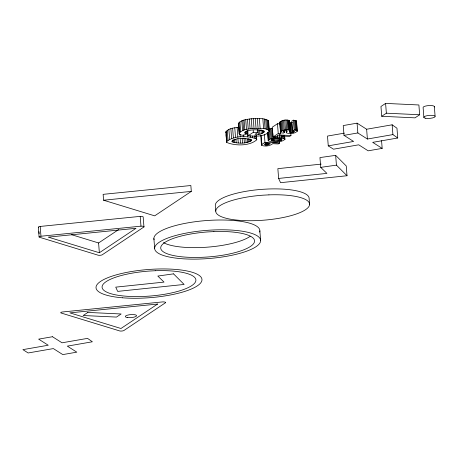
<?xml version="1.0" encoding="UTF-8"?>
<svg xmlns="http://www.w3.org/2000/svg" width="458" height="458" viewBox="0 0 458 458"><rect width="100%" height="100%" fill="white"/><g stroke="black" fill="none" stroke-linecap="round" stroke-linejoin="round"><path stroke-width="0.69" d="M297.271 131.263L296.544 121.158L295.937 120.649L293.401 120.173L291.826 121.026L292.593 130.816L294.173 129.963L296.71 130.438L297.271 131.263C294.586 133.81 290.097 134.074 286.697 133.032L286.359 130.209M296.503 121.473L296.544 121.158M284.636 130.868L284.75 132.27L283.284 133.152L281.086 132.774L280.531 132.299L279.809 122.206C282.254 119.962 286.674 119.257 289.611 120.78L289.399 121.662M280.531 132.299L279.809 122.206M247.738 130.135L248.173 135.728C254.934 136.255 264.501 137.24 269.396 131.303L268.588 120.998C263.911 117.357 256.886 118.771 251.259 118.754C246.873 119.486 240.874 119.63 238.309 123.78L239.299 134.062L240.731 134.858L243.398 135.396L246.765 133.856L246.547 131.057M239.076 133.564C242.185 128.967 248.997 129.047 254.03 128.395C259.022 128.601 265.302 127.398 269.356 130.782L269.396 131.303M289.611 120.78L290.424 130.816C288.065 133.65 293.36 132.86 294.345 131.538L292.593 130.816M251.276 140.732L251.299 139.89C245.385 137.95 236.895 137.223 231.777 141.259L231.92 141.665C237.879 143.692 245.643 143.927 251.276 140.732L251.167 139.335M257.568 129.7L257.785 132.494L255.043 134.326C258.083 134.629 262.205 134.343 264.237 131.767L264.083 131.349C258.1 129.299 250.051 128.887 244.572 132.522L244.641 133.083L246.765 133.856M286.525 132.305L287.143 131.165L286.399 130.679L284.487 131.022L283.468 131.692L284.75 132.27M256.428 135.597L256.761 139.787C249.604 146.194 235.143 145.982 226.716 142.438L225.8 131.944C228.708 128.022 234.427 127.885 238.887 127.244M226.567 141.734C233.763 135.339 248.196 135.516 256.623 139.077L256.761 139.787M284.962 139.346L284.887 138.951C279.872 136.959 272.476 136.833 268.159 140.429L268.239 140.824C273.249 142.799 280.657 142.953 284.962 139.346L284.607 135.453M280.582 131.996C283.027 129.757 287.447 129.047 290.378 130.57L290.424 130.816M279.655 143.062L264.97 142.375L261.879 144.476L261.466 145.243C265.033 146.772 269.693 146.091 272.785 143.692L278.321 143.955L279.655 143.062L279.489 140.967M281.607 140.131L281.922 139.404C278.63 138.322 273.907 137.915 271.062 140.165L271.136 140.388C274.376 141.568 278.395 141.476 281.607 140.131L281.498 138.728M248.173 135.728L253.337 132.288L257.785 132.494M71.351 234.628L98.59 242.963L118.685 229.555M279.964 123.837L277.479 123.723L272.229 127.221L273.002 137.016L275.487 137.131L277.439 135.826L289.645 136.398L290.979 135.511L290.813 133.41M99.363 252.747L136.003 228.302L48.285 237.13L99.363 252.747L98.59 242.963M191.307 191.392L154.672 215.844L103.594 200.22L103.13 194.347L190.849 185.519L191.307 191.392L103.594 200.22M273.002 137.016L278.246 133.513L280.731 133.627L280.622 132.23M280.731 133.627L278.773 134.938L290.979 135.511M143.955 226.962L102.34 254.728A2.553 0.676 -4.5 0 1 100.955 255.186L100.485 255.255A2.553 0.676 -4.5 0 1 97.68 255.06L39.44 237.244A2.221 0.59 -4.5 0 1 40.968 236.225L140.978 226.16A3.389 0.899 -4.5 0 1 142.627 226.218L142.97 226.269A3.389 0.899 -4.5 0 1 143.955 226.962L143.182 217.172A3.389 0.899 -4.5 0 0 142.198 216.479L141.86 216.428A3.389 0.899 -4.5 0 0 140.211 216.376L40.195 226.441A2.221 0.59 -4.5 0 0 38.672 227.46M385.596 103.405L380.953 106.502L381.726 116.286L415.017 117.849L419.66 114.752L418.887 104.968L385.596 103.405L386.363 113.189L381.726 116.286M268.846 144.499L270.289 143.577L266.121 143.383L264.552 144.665L265.846 145.049L268.274 144.757L268.846 144.499L268.731 143.102M273.151 138.098L272.378 128.303L269.104 129.236L269.876 139.026M290.647 132.677L289.88 122.887L292.485 122.486M381.566 140.698L382.172 148.386L372.686 142.352L397.727 138.001L396.96 128.217L392.14 124.805L366.629 129.236L357.074 123.162L343.231 125.566L344.004 135.35L353.593 141.453L328.26 145.856L327.493 136.066L344.382 133.135M344.004 135.35L357.847 132.946L367.396 139.026L392.912 134.595L397.727 138.001M382.172 148.386L368.163 150.819L358.723 144.814L333.504 149.194L328.26 145.856M278.63 178.437L280.559 182.685L347.015 175.74L346.242 165.951L335.657 155.354L319.953 157.575L320.72 167.365L326.909 173.393L278.63 178.437L277.857 168.653L321.173 164.124M320.72 167.365L336.43 165.143L347.015 175.74M386.363 113.189L419.66 114.752M225.8 131.944L225.943 132.654M434.327 106.451L435.1 116.235M423.89 117.511L423.123 107.722A5.685 1.511 -4.5 0 1 428.865 105.563A5.685 1.511 -4.5 0 1 434.281 106.977M392.14 124.805L392.912 134.595M366.629 129.236L367.396 139.026M357.074 123.162L357.847 132.946M335.657 155.354L336.43 165.143M309.579 204.342L309.121 198.469A47.048 12.492 -4.5 0 0 268.457 188.994L262.337 189.326A47.048 12.492 -4.5 0 0 215.3 205.264L215.758 211.138M296.355 120.883L297.122 130.673M296.555 126.024L296.67 127.427M295.937 120.649L296.71 130.438M295.307 120.448L296.08 130.244M294.46 120.294L295.233 130.083M293.401 120.173L294.173 129.963M293.859 130.513L293.967 131.91M293.143 130.879L293.252 132.276M291.62 122.738L292.393 132.528M290.721 122.87L291.488 132.66M289.45 120.591L290.223 130.381M289.708 126.339L289.817 127.736M290.091 131.234L290.2 132.637M289.078 120.385L289.845 130.175M289.788 131.148L289.903 132.545M288.563 120.225L289.33 130.015M287.905 120.111L288.672 129.9M287.103 120.048L287.876 129.837M285.947 120.042L286.714 129.837M286.737 130.318L286.851 131.715M286.302 130.627L286.468 132.728M284.716 120.139L285.489 129.929M283.508 120.334L284.281 130.124M284.263 135.797L284.481 138.597M283.8 130.736L283.908 132.133M282.409 120.62L283.176 130.41M283.548 135.494L283.771 138.287M281.43 120.998L282.202 130.788M282.592 135.952L282.758 138.047M280.594 121.462L281.367 131.251M281.286 135.774L281.452 137.869M280.09 121.857L280.857 131.646M280.983 138.282L281.149 140.377M280.399 138.499L280.565 140.6M279.683 135.66L279.844 137.755M279.689 138.688L279.855 140.783M278.859 138.843L279.025 140.944M277.479 123.723L278.246 133.513M277.863 138.259L278.08 141.058M277.542 135.614L277.708 137.709M276.827 138.327L277.044 141.121M275.67 136.381L275.779 137.784M275.687 138.339L275.911 141.138M274.336 136.513L274.445 137.91M274.462 138.305L274.68 141.104M273.311 138.23L273.529 141.03M272.436 138.82L272.602 140.915M271.193 128.543L271.966 138.333M271.783 139.375L271.897 140.772M271.302 139.198L271.411 140.595M270.203 128.812L270.976 138.602M268.274 120.517L269.046 130.307M267.69 120.088L268.457 129.877M268.365 131.835L268.972 139.524M266.831 119.704L267.598 129.494M267.798 132.299L268.405 139.993M267.552 132.734L268.239 140.824M268.165 143.36L268.274 144.757M267.575 142.804L267.741 144.9M265.697 119.372L266.47 129.162M266.974 142.902L267.134 144.997M266.327 142.953L266.493 145.049M264.352 119.091L265.119 128.881M265.68 142.948L265.846 145.049M264.363 134.681L264.97 142.375M265.056 143.577L265.165 144.98M263.917 130.828L264.026 132.225M262.846 118.868L263.619 128.658M263.281 130.616L263.447 132.711M262.308 130.41L262.531 133.209M260.951 129.494L261.283 133.69M261.163 135.385L261.879 144.476M259.365 118.582L260.133 128.366M260.694 135.081L261.466 145.243M259.52 129.929L259.852 134.125M257.31 118.519L258.083 128.309M258.003 129.585L258.392 134.48M255.278 118.525L256.045 128.314M256.348 135.585L256.623 139.077M255.679 135.642L255.902 138.442M253.257 118.605L254.03 128.395M254.453 135.791L254.619 137.892M253.171 130.186L253.337 132.288M252.69 136.06L252.799 137.457M251.259 118.754L252.032 128.543M259.858 230.838L260.631 240.622A53.139 14.112 -4.5 0 1 181.024 258.644A53.139 14.112 -4.5 0 1 181.276 234.112A53.139 14.112 -4.5 0 1 260.631 240.622M249.318 118.971L250.085 128.761M250.343 135.74L250.452 137.137M250.572 139.1L250.738 141.196M249.69 138.848L249.908 141.648M247.475 119.257L248.242 129.047M248.585 138.545L248.86 142.043M247.074 130.639L247.566 136.931M245.723 119.618L246.496 129.402M247.309 138.883L247.583 142.375M245.225 131.435L245.385 133.536M245.763 138.465L246.089 142.656M244.068 120.042L244.841 129.832M242.889 120.42L243.662 130.204M244.011 137.972L244.4 142.867M243.559 134.755L243.725 136.85M241.807 120.849L242.574 130.639M242.145 138.087L242.534 142.982M239.918 121.874L240.685 131.664M240.038 134.183L240.255 136.976M239.002 122.578L239.774 132.368M240.164 138.814L240.496 143.011M238.463 123.213L239.299 134.062M237.095 127.421L237.868 137.205M237.954 138.751L238.286 142.948M235.944 139.312L236.219 142.81M234.765 127.759L235.532 137.543M234.273 139.118L234.548 142.615M232.635 128.183L233.408 137.967M233.059 139.558L233.282 142.352M232.303 140.635L232.412 142.032M230.855 128.669L231.622 138.459M228.88 129.431L229.647 139.215M227.254 130.324L228.021 140.114M226.235 131.165L227.002 140.955M226.109 134.749L226.716 142.438M153.888 238.509L154.655 248.299M140.211 216.376L140.978 226.16M40.195 226.441L40.968 236.225M38.999 231.656L39.165 233.752M38.317 227.208L39.09 236.998M268.588 120.998L268.623 121.513M154.077 239.729A53.139 14.112 -4.5 0 1 207.016 220.51A53.139 14.112 -4.5 0 1 259.646 232.086M250.165 236.334A47.048 12.492 -4.5 0 1 206.747 247.211A47.048 12.492 -4.5 0 1 163.483 242.608M87.827 312.419L83.184 315.516L116.475 317.079L121.118 313.982L87.827 312.419M157.598 304.043L120.964 328.495L69.885 312.871L157.598 304.043M165.55 302.709L123.941 330.476A2.553 0.676 -4.5 0 1 122.555 330.934L122.08 331.002A2.553 0.676 -4.5 0 1 119.275 330.802L61.04 312.991A2.221 0.59 -4.5 0 1 62.569 311.972L162.579 301.908A3.389 0.899 -4.5 0 1 164.227 301.959L164.565 302.017A3.389 0.899 -4.5 0 1 165.55 302.709M52.487 336.727L38.638 339.132L48.233 345.235L22.9 349.637L28.144 352.969L53.363 348.59L62.803 354.595L76.807 352.162L67.326 346.134L92.367 341.783L87.547 338.37L62.036 342.802L52.487 336.727M173.536 273.85L157.827 276.065L164.016 282.099L115.737 287.143L117.666 291.391L184.116 284.447L173.536 273.85M268.92 194.868L262.8 195.2A47.048 12.492 -4.5 0 0 221.002 216.542A47.048 12.492 -4.5 0 0 301.026 212.151A47.048 12.492 -4.5 0 0 268.92 194.868M213.892 231.588L207.772 231.92A47.048 12.492 -4.5 0 0 165.973 253.263A47.048 12.492 -4.5 0 0 245.998 248.871A47.048 12.492 -4.5 0 0 213.892 231.588M155.233 270.73L149.113 271.067A47.048 12.492 -4.5 0 0 107.315 292.404A47.048 12.492 -4.5 0 0 187.339 288.013A47.048 12.492 -4.5 0 0 155.233 270.73M122.366 297.786A53.139 14.112 -4.5 0 0 201.972 279.769A53.139 14.112 -4.5 0 0 122.618 273.26A53.139 14.112 -4.5 0 0 122.366 297.786M127.204 317.509A5.685 1.511 -4.5 0 0 136.513 315.991A5.685 1.511 -4.5 0 0 129.145 314.795A5.685 1.511 -4.5 0 0 127.204 317.509M425.745 118.284A5.685 1.511 -4.5 0 0 435.054 116.767A5.685 1.511 -4.5 0 0 427.686 115.571A5.685 1.511 -4.5 0 0 425.745 118.284"/></g></svg>
